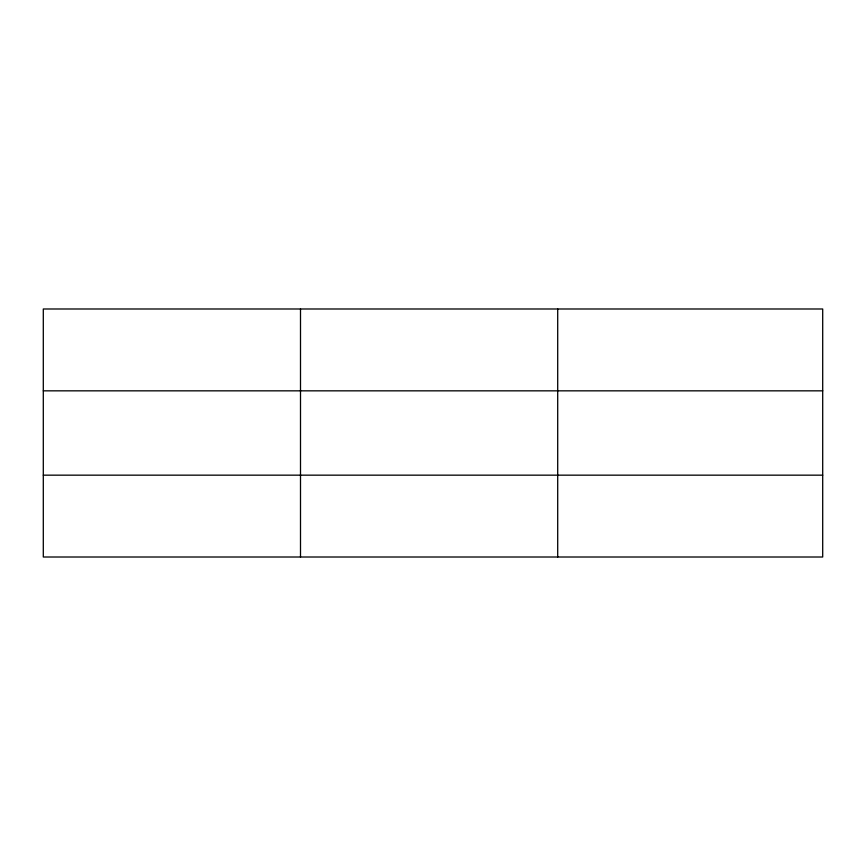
<?xml version="1.0" encoding="UTF-8"?>
<svg xmlns="http://www.w3.org/2000/svg" width="866" height="866" viewBox="0 0 866 866"><rect width="100%" height="100%" fill="white"/><g stroke="black" fill="none" stroke-linecap="round" stroke-linejoin="round"><path stroke-width="1.3" d="M300.502 308.989L300.502 557.011M557.704 308.989L557.704 557.011M822.7 390.837L822.7 308.989L43.3 308.989L43.3 557.011L822.7 557.011L822.7 390.837L43.3 390.837M43.3 475.163L822.7 475.163"/></g></svg>
